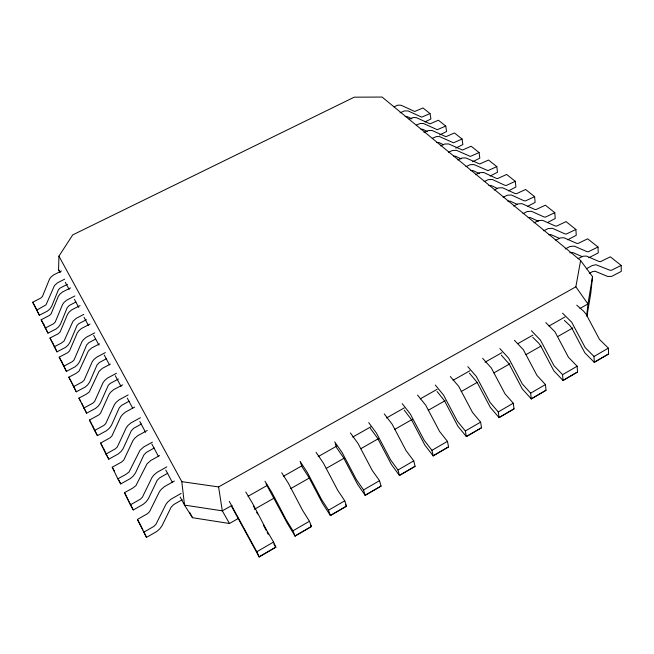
<?xml version="1.0" encoding="UTF-8"?>
<svg xmlns="http://www.w3.org/2000/svg" width="654" height="654" viewBox="0 0 654 654"><rect width="100%" height="100%" fill="white"/><g stroke="black" fill="none" stroke-linecap="round" stroke-linejoin="round"><path stroke-width="0.98" d="M60.013 272.375L58.566 269.677L58.934 256.147L72.733 234.884L354.239 97.176L382.116 97.062L580.621 260.529L592.54 276.658L590.799 293.221L586.94 316.291M586.761 315.498L587.946 303.971L592.54 276.658M579.959 308.492L587.946 303.971L575.855 286.82L580.621 260.529M273.568 542.052L275.808 547.259L259.147 556.938L256.801 551.763L273.568 542.052L266.987 530.876L252.64 503.523L245.79 492.021M309.448 521.271L311.459 526.56L295.06 536.084L292.943 530.827L309.448 521.271L302.598 510.365L288.349 483.241L281.719 472.793M344.764 500.817L346.546 506.188L330.401 515.565L328.521 510.226L344.764 500.817L337.652 490.181L323.501 463.277L316.086 452.331M379.524 480.69L381.086 486.135L365.194 495.364L363.534 489.944L379.524 480.69L372.167 470.308L358.106 443.616L350.421 432.948M413.745 460.866L415.094 466.384L399.447 475.474L398 469.989L413.745 460.866L406.142 450.745L392.179 424.266L384.233 413.859M447.434 441.352L448.579 446.944L433.177 455.887L431.934 450.328L447.434 441.352L439.594 431.476L425.729 405.21L417.53 395.057M480.608 422.141L481.557 427.798L466.384 436.61L465.346 430.978L480.608 422.141L472.548 412.502L458.773 386.44L450.328 376.541M513.276 403.216L514.036 408.938L499.092 417.62L498.25 411.922L513.276 403.216L504.994 393.814L491.309 367.957L482.636 358.302M545.452 384.585L546.025 390.364L531.301 398.915L530.647 393.16L545.452 384.585L536.967 375.404L523.372 349.751L514.469 340.325M577.155 366.224L577.539 372.069L563.037 380.489L562.571 374.668L577.155 366.224L568.457 357.272L554.952 331.815L545.828 322.618M608.375 348.141L608.588 354.043L594.298 362.341L594.004 356.463L608.375 348.141L599.481 339.401L586.066 314.141L583.589 311.173L576.738 305.173M259.09 556.824L275.759 547.153M295.011 535.969L311.41 526.445M330.36 515.45L346.506 506.073M365.161 495.241L381.053 486.012M399.414 475.352L415.069 466.269M433.144 455.773L448.554 446.821M466.359 436.488L481.532 427.675M499.076 417.497L514.019 408.815M531.293 398.793L546.008 390.242M563.029 380.366L577.531 371.946M594.29 362.21L608.58 353.912M174.422 481.025L164.448 486.625L161.285 489.323L159.429 491.718L149.537 511.722L147.444 513.717L137.405 519.448L146.504 537.367L156.502 531.669L159.65 528.98L162.012 525.783L171.135 507.177L173.711 504.577L182.172 499.713M181.101 493.443L171.037 499.174L167.833 501.904L165.944 504.324L155.873 524.459L153.747 526.478L143.602 532.307M180.193 497.024L184.526 505.109L192.489 517.715L229.472 523.494L238.35 518.442M254.324 509.343L274.737 497.719M290.711 488.62L309.35 478M326.215 468.403L343.963 458.291M360.828 448.685L378.584 438.581M394.558 429.482L412.306 419.369M428.28 410.271L445.145 400.673M461.127 391.574L477.101 382.476M493.966 372.87L509.94 363.771M525.914 354.672L541.005 346.08M557.87 336.475L572.953 327.883M232.08 505.321L222.319 510.848L184.526 505.109L181.804 481.663L58.934 256.147M248.054 496.288L267.576 485.235M283.55 476.202L302.189 465.656M318.163 456.615L336.802 446.069M352.776 437.036L371.407 426.49M386.498 417.955L404.246 407.908M420.22 398.875L437.085 389.334M453.059 380.293L469.915 370.753M485.006 362.218L501.863 352.678M517.837 343.636L532.928 335.101M548.902 326.068L564.876 317.026M166.811 466.874L156.985 472.401L153.862 475.057L152.039 477.428L142.343 497.277L140.283 499.247L130.375 504.863L133.277 509.948L143.038 504.455L146.104 501.839L148.393 498.691L157.164 480.347L159.666 477.812L167.751 473.218M578.12 258.592L582.951 256.245L586.475 256.082L599.195 261.543L600.609 261.608L610.329 256.818L621.169 265.426L611.376 270.298L609.953 270.241L595.892 264.715L592.181 265.565L586.303 268.786M589.229 273.347L592.557 271.623L595.115 271.238L607.648 276.446L611.703 276.389L621.3 271.361L621.169 265.426M181.804 481.663L218.591 486.919L575.855 286.82M152.382 442.161L143.651 447.001L139.972 450.336L129.059 471.992L125.699 474.526L117.826 478.826L120.712 483.919L130.26 478.622L133.252 476.063L135.468 472.981L143.913 454.898L146.341 452.413L154.246 447.982M159.592 455.593L150.739 460.498L147.003 463.882L135.877 485.718L132.468 488.285L124.497 492.666L130.375 504.863M555.745 240.165L560.494 237.901L563.985 237.778L576.697 243.353L578.103 243.435L587.66 238.808L598.001 247.016L588.371 251.725L586.957 251.643L574.245 246.125L569.986 246.493L565.113 249.002M140.381 417.734L130.988 422.876L128.029 425.402L126.312 427.683L117.311 446.952L115.357 448.84L105.899 454.08L108.777 459.182L118.112 454.056L121.023 451.562L123.181 448.538L131.315 430.716L133.686 428.288L141.403 423.996M147.24 430.487L137.724 435.703L134.724 438.27L132.975 440.567L123.802 459.991L121.816 461.896L112.235 467.234L117.826 478.826M534.056 222.785L538.348 220.611L542.534 220.324L555.23 225.99L556.636 226.096L566.029 221.616L575.896 229.456L566.429 234.001L565.023 233.911L552.319 228.287L548.109 228.598L543.776 230.797M128.135 394.959L118.946 399.929L116.06 402.398L114.393 404.638L105.711 423.629L103.798 425.468L94.544 430.536L97.421 435.638L106.545 430.684L109.39 428.247L111.482 425.272L119.33 407.704L121.636 405.333L129.19 401.18M134.659 407.099L125.355 412.134L122.429 414.636L120.728 416.892L111.883 436.03L109.946 437.894L100.585 443.06L105.899 454.08M513.701 206.01L517.911 203.901L522.064 203.664L534.727 209.411L536.116 209.525L545.354 205.192L554.788 212.689L545.477 217.087L544.087 216.981L531.408 211.267L527.238 211.528L522.979 213.654M110.387 364.09L102.367 368.341L98.991 371.415L89.304 391.967L86.205 394.28L78.913 398.106L86.598 413.205L95.525 408.407L98.304 406.036L100.34 403.109L108.302 385.28L110.166 383.465L118.374 379.026M116.469 373.271L107.485 378.086L104.665 380.497L103.038 382.688L94.65 401.401L92.794 403.199L83.737 408.112M122.69 384.83L113.583 389.702L110.73 392.147L109.079 394.362L100.536 413.222L98.648 415.045L89.484 420.04L94.544 430.536M527.574 206.37L535.135 202.397L534.612 196.658L525.456 200.917L524.075 200.794L511.42 195.006L507.3 195.227L503.114 197.279M99.522 343.841L91.674 347.953L88.38 350.969L78.995 371.21L75.97 373.467L68.825 377.17L76.273 391.811L85.02 387.16L87.734 384.838L89.704 381.961L97.037 364.899L99.228 362.618L106.267 358.825M547.529 222.573L555.23 218.477L554.788 212.689M105.343 352.588L96.547 357.256L93.8 359.61L92.214 361.768L84.104 380.203L82.29 381.969L73.428 386.727M89.999 324.057L81.456 328.496L78.799 330.769L77.27 332.87L69.537 350.92L67.787 352.629L59.187 357.182L66.414 371.374L74.981 366.869L77.63 364.597L79.559 361.768L86.647 344.944L88.789 342.712L95.68 339.034M508.469 190.87L515.908 187.003L515.303 181.322L506.294 185.442L504.921 185.311L492.315 179.466L488.236 179.637L484.124 181.632M94.732 332.853L86.115 337.374L83.426 339.679L81.889 341.789L74.033 359.962L72.267 361.687L63.585 366.305M80.066 305.582L71.695 309.89L69.087 312.113L67.607 314.182L60.111 331.97L58.394 333.646L49.974 338.061L56.988 351.844L65.384 347.462L67.975 345.247L69.847 342.467L77.066 325.39L78.807 323.689L86.418 319.683M490.173 176.016L497.49 172.255L496.811 166.623L487.941 170.629L474.027 164.579L469.997 164.718L465.95 166.656M494.244 189.971L498.389 187.935L502.493 187.739L515.123 193.559L516.496 193.682L525.587 189.488L534.612 196.658M83.745 314.427L76.15 318.384L72.97 321.294L64.027 341.086L61.1 343.252L54.176 346.792M70.558 287.899L62.351 292.085L59.8 294.267L58.353 296.295L51.086 313.83L49.41 315.473L41.153 319.765L47.971 333.148L56.195 328.897L58.737 326.722L60.56 323.992L67.215 307.642L69.259 305.5L75.88 302.025M472.629 161.775L479.823 158.121L479.08 152.537L470.357 156.429L456.508 150.33L452.519 150.428L448.546 152.308M74.891 295.951L66.61 300.211L64.043 302.418L62.58 304.462L55.206 322.111L53.514 323.771L45.175 328.12M475.638 174.643L479.709 172.664L483.772 172.509L496.353 178.379L497.719 178.517L506.662 174.454L515.303 181.322M61.451 270.969L53.399 275.032L50.906 277.173L49.491 279.16L42.436 296.45L40.801 298.061L32.7 302.238L39.33 315.244L47.399 311.116L49.884 308.99L51.666 306.301L58.451 289.706L60.119 288.071L67.436 284.286M64.697 279.144L57.487 282.822L54.445 285.618L46.025 304.838L36.559 310.241M455.789 148.106L462.869 144.55L462.067 139.024L453.484 142.801L439.709 136.653L436.439 136.563L432.359 138.296M457.825 159.96L461.83 158.039L465.844 157.925L479.725 163.99L488.53 160.042L496.811 166.623M439.627 134.986L446.584 131.511L445.734 126.042L437.273 129.713L423.588 123.532L420.35 123.418L416.336 125.102M440.755 145.891L444.695 144.019L448.66 143.937L462.476 150.06L471.133 146.226L479.08 152.537M424.936 121.946L430.937 118.987L430.03 113.575L421.699 117.14L408.096 110.935L404.237 110.943L400.06 112.864M423.98 132.59L428.256 130.579L432.18 130.53L445.914 136.686L454.44 132.966L462.067 139.024M409.151 119.192L413.132 117.524L416.353 117.646L430.005 123.843L438.401 120.222L445.734 126.042M394.043 106.749L397.967 105.13L401.147 105.278L414.71 111.491L422.983 107.967L430.03 113.575M567.688 239.789L576.248 235.293L575.896 229.456M569.724 252.787L572.724 252.518L582.003 256.556M588.813 257.766L598.246 252.902L598.001 247.016M548.477 234.68L550.93 234.606L559.276 238.309M507.847 201.195L510.251 201.17L517.641 204.563M488.865 185.548L491.244 185.548L497.686 188.556M470.692 170.571L473.046 170.596L479.464 173.629M436.586 142.466L438.891 142.523L443.428 144.714M405.161 116.567L407.417 116.657L411.906 118.873M528.203 217.455L530.124 217.504L538.455 221.273M453.762 156.143L455.609 156.265L461.086 158.881M421.029 129.181L422.836 129.328L427.356 131.536M564.377 320.419L569.789 325.422L571.898 328.292L584.872 352.858L594.298 362.341M562.554 313.184L571.743 322.275L585.207 347.626L594.004 356.463M532.732 337.341L538.675 343.105L540.76 346.023L553.824 370.769L563.037 380.489M531.44 330.744L540.417 340.072L553.963 365.619L562.571 374.668M501.324 355.13L509.164 364.016L522.309 388.958L531.301 398.915M499.86 348.574L508.616 358.13L522.26 383.873L530.647 393.16M469.441 373.181L477.085 382.279L490.328 407.409L499.092 417.62M467.814 366.665L476.341 376.467L490.067 402.414L498.25 411.922M437.076 391.509L444.524 400.82L457.857 426.146L466.384 436.61M435.278 385.034L443.567 395.081L457.383 421.233L465.346 430.978M404.221 410.115L411.464 419.647L424.896 445.17L433.177 455.887M402.251 403.682L410.295 413.982L424.201 440.338L431.934 450.328M368.717 422.615L376.508 433.169L390.512 459.746L398 469.989M370.303 428.272L377.505 438.082L391.419 464.487L399.447 475.474M336.458 447.434L343.424 457.481L357.427 484.099L365.194 495.364M334.668 441.842L342.189 452.658L356.283 479.447L363.534 489.944M345.451 504.602L346.546 506.188M300.08 461.364L307.331 472.458L321.531 499.468L328.521 510.226M330.401 515.565L322.357 503.057L308.802 477.191L302.099 466.891L300.407 462.272M310.405 524.933L311.459 526.56M264.96 481.197L271.925 492.568L286.215 519.799L292.943 530.827M295.06 536.084L287.302 523.282L266.047 483.862M58.566 269.677L60.07 272.178M273.805 543.915L275.808 547.259M229.276 501.34L256.801 551.763M231.737 506.711L259.147 556.938M137.405 519.448L140.308 524.524M124.497 492.666L133.277 509.948M229.472 523.494L222.319 510.848L218.591 486.919M100.585 443.06L102.931 447.222M103.463 448.162L108.777 459.182M112.235 467.234L114.589 471.395M253.384 506.098L253.752 506.744M89.484 420.04L91.822 424.201M92.353 425.141L97.421 435.638M78.913 398.106L80.777 401.425M68.825 377.17L71.597 382.14M49.974 338.061L52.77 343.105M59.187 357.182L62.007 362.242M32.7 302.238L35.463 307.225M41.153 319.765L43.932 324.785M254.12 507.414L254.496 508.101M267.118 532.266L268.214 534.293M189.595 512.319L192.489 517.715M65.302 282.258L69.144 289.452M74.433 299.336L78.758 307.421M84.047 317.304L88.372 325.39M93.661 335.273L98.95 345.165M104.239 355.048L109.529 364.932M115.292 375.715L121.064 386.498M127.317 398.18L132.607 408.063M139.817 421.544L145.58 432.327M151.834 444.009L158.562 456.59M165.773 470.062L172.509 482.644M256.679 512.245L257.627 514.052M263.276 524.909L266.104 530.329M35.406 307.118L39.33 315.244M43.875 324.678L47.971 333.148M52.712 342.998L56.988 351.844M61.942 362.128L66.414 371.374M72.022 383.007L76.273 391.811M81.766 403.199L86.598 413.205M118.93 480.249L120.712 483.919M140.242 524.41L142.899 529.92M143.782 531.759L146.504 537.367M335.249 443.665L336.131 446.404"/></g></svg>
